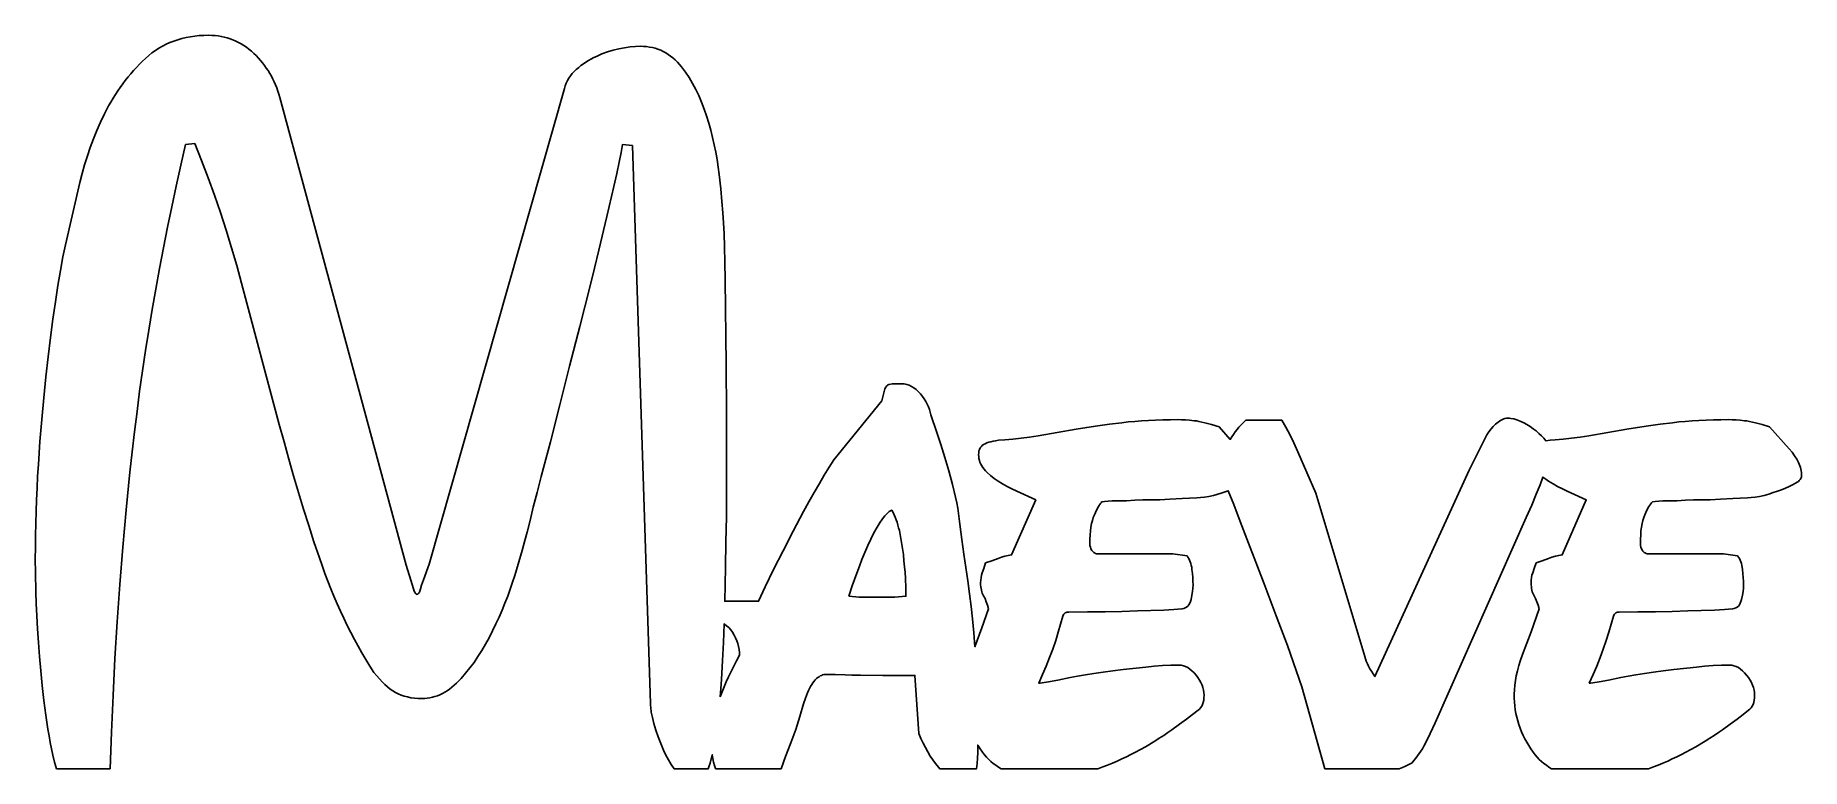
# Model space of a CAD drawing. Extents: x 32 to 182, y 23 to 85.
import ezdxf

# ---------------------------------------------------------------- set-up
doc = ezdxf.new("R2010")
doc.units = 0
doc.layers.add('CAMADA_1', color=18, linetype='CONTINUOUS')

msp = doc.modelspace()

# ---------------------------------------------------------------- linework, layer by layer
at = {"layer": 'CAMADA_1'}
for points in [[(34.13, 22.68), (33.98, 23.24), (33.84, 23.83), (33.72, 24.35), (33.61, 24.89), (33.51, 25.45), (33.41, 26.02), (33.23, 27.2), (33.07, 28.44), (32.93, 29.7), (32.81, 30.94), (32.7, 32.15), (32.61, 33.35), (32.53, 34.51), (32.47, 35.6), (32.43, 36.64), (32.4, 37.63), (32.36, 39.27), (32.35, 40.38), (32.36, 41.39), (32.37, 42.4), (32.39, 43.41), (32.42, 44.41), (32.45, 45.41), (32.5, 46.4), (32.55, 47.39), (32.61, 48.38), (32.74, 50.32), (32.89, 52.2), (33.06, 54.02), (33.24, 55.79), (33.44, 57.48), (33.63, 59.11), (33.84, 60.66), (34.05, 62.14), (34.26, 63.52), (34.47, 64.78), (34.68, 65.93), (34.89, 66.96), (36.12, 72.21), (36.31, 72.97), (36.52, 73.72), (36.75, 74.46), (37, 75.18), (37.27, 75.91), (37.56, 76.62), (37.87, 77.32), (38.2, 78.01), (38.37, 78.35), (38.55, 78.69), (38.73, 79.01), (38.92, 79.34), (39.12, 79.65), (39.32, 79.96), (39.53, 80.26), (39.74, 80.56), (39.96, 80.85), (40.19, 81.14), (40.42, 81.41), (40.66, 81.69), (40.9, 81.95), (41.15, 82.21), (41.41, 82.46), (41.67, 82.71), (41.94, 82.95), (42.21, 83.17), (42.5, 83.37), (42.79, 83.56), (43.1, 83.74), (43.41, 83.9), (43.73, 84.04), (44.06, 84.17), (44.4, 84.28), (44.74, 84.38), (45.1, 84.47), (45.46, 84.53), (45.83, 84.59), (46.21, 84.63), (46.6, 84.65), (47, 84.66), (47.27, 84.65), (47.54, 84.63), (47.81, 84.6), (48.06, 84.56), (48.32, 84.51), (48.57, 84.44), (48.81, 84.36), (49.05, 84.28), (49.29, 84.17), (49.52, 84.06), (49.75, 83.94), (49.97, 83.8), (50.19, 83.65), (50.4, 83.49), (50.61, 83.32), (50.81, 83.13), (51.01, 82.94), (51.2, 82.74), (51.38, 82.54), (51.55, 82.33), (51.72, 82.11), (51.87, 81.89), (52.02, 81.67), (52.17, 81.44), (52.3, 81.2), (52.42, 80.96), (52.54, 80.72), (52.65, 80.47), (52.75, 80.21), (52.85, 79.95), (52.93, 79.68), (53.01, 79.41), (63.68, 39.87), (64.09, 38.61), (64.31, 37.88), (64.38, 37.68), (64.42, 37.6), (64.45, 37.53), (64.49, 37.48), (64.53, 37.44), (64.57, 37.42), (64.61, 37.41), (64.65, 37.42), (64.69, 37.44), (64.73, 37.48), (64.77, 37.53), (64.81, 37.6), (64.84, 37.68), (64.91, 37.88), (65, 38.18), (65.15, 38.63), (65.63, 39.95), (77.06, 80.17), (77.13, 80.4), (77.21, 80.62), (77.32, 80.83), (77.44, 81.04), (77.57, 81.23), (77.72, 81.42), (77.89, 81.6), (78.07, 81.78), (78.27, 81.94), (78.46, 82.1), (78.67, 82.25), (78.88, 82.39), (79.09, 82.53), (79.31, 82.65), (79.54, 82.77), (79.77, 82.88), (80.23, 83.08), (80.71, 83.25), (81.19, 83.39), (81.67, 83.51), (82.15, 83.61), (82.61, 83.67), (83.06, 83.71), (83.49, 83.73), (83.75, 83.72), (84.01, 83.7), (84.26, 83.66), (84.5, 83.62), (84.74, 83.56), (84.97, 83.48), (85.2, 83.39), (85.42, 83.29), (85.63, 83.18), (85.84, 83.05), (86.04, 82.9), (86.24, 82.75), (86.43, 82.58), (86.61, 82.4), (86.79, 82.2), (86.96, 81.99), (87.29, 81.55), (87.6, 81.08), (87.89, 80.59), (88.17, 80.08), (88.42, 79.56), (88.66, 79.01), (88.88, 78.43), (89.08, 77.84), (89.26, 77.24), (89.43, 76.63), (89.58, 76.01), (89.72, 75.4), (89.85, 74.78), (89.96, 74.15), (90.06, 73.52), (90.14, 72.89), (90.27, 71.68), (90.38, 70.6), (90.46, 69.65), (90.52, 68.82), (90.56, 67.89), (90.59, 66.77), (90.62, 65.48), (90.64, 64), (90.73, 56.84), (90.76, 52.72), (90.77, 48.38), (90.77, 46.17), (90.75, 43.99), (90.72, 41.83), (90.69, 39.7), (90.65, 38.25), (90.62, 36.83), (90.68, 36.83), (93.47, 36.83), (94.04, 38.05), (94.74, 39.5), (95.54, 41.09), (96.39, 42.76), (97.28, 44.42), (97.73, 45.22), (98.17, 46.02), (98.61, 46.77), (99.03, 47.49), (99.43, 48.15), (99.82, 48.77), (103.89, 53.76), (104.14, 54.78), (104.23, 54.93), (104.32, 55.04), (104.37, 55.09), (104.42, 55.12), (104.47, 55.14), (104.52, 55.16), (104.76, 55.19), (105.07, 55.2), (105.58, 55.2), (105.79, 55.19), (106, 55.15), (106.2, 55.08), (106.39, 54.99), (106.59, 54.87), (106.78, 54.73), (106.96, 54.55), (107.15, 54.35), (107.32, 54.14), (107.47, 53.93), (107.61, 53.71), (107.73, 53.49), (107.83, 53.26), (107.92, 53.04), (107.98, 52.81), (108.03, 52.58), (108.54, 51.1), (108.88, 50.08), (109.22, 48.98), (109.55, 47.84), (109.86, 46.69), (110.12, 45.62), (110.23, 45.15), (110.32, 44.7), (110.49, 43.34), (110.66, 42.05), (110.83, 40.82), (111, 39.67), (111.16, 38.55), (111.31, 37.46), (111.43, 36.4), (111.55, 35.35), (111.66, 34.16), (111.76, 32.98), (112.35, 34.57), (112.91, 36.18), (112.82, 36.5), (112.72, 36.79), (112.61, 37.05), (112.49, 37.28), (112.43, 37.39), (112.38, 37.5), (112.34, 37.63), (112.3, 37.76), (112.27, 37.9), (112.25, 38.05), (112.24, 38.21), (112.24, 38.38), (112.25, 38.62), (112.27, 38.84), (112.31, 39.04), (112.36, 39.22), (112.5, 39.6), (112.66, 40.07), (113.18, 40.25), (113.72, 40.45), (114, 40.55), (114.28, 40.63), (114.57, 40.7), (114.86, 40.75), (116.89, 45.4), (115.29, 46.12), (114.87, 46.32), (114.47, 46.53), (114.09, 46.74), (113.72, 46.97), (113.37, 47.21), (113.06, 47.46), (112.78, 47.72), (112.65, 47.85), (112.53, 47.99), (112.42, 48.13), (112.33, 48.27), (112.25, 48.42), (112.18, 48.57), (112.13, 48.72), (112.1, 48.88), (112.08, 49.05), (112.07, 49.21), (112.08, 49.38), (112.1, 49.53), (112.15, 49.66), (112.21, 49.79), (112.28, 49.89), (112.38, 49.99), (112.49, 50.07), (112.62, 50.14), (112.76, 50.21), (112.93, 50.26), (113.11, 50.31), (113.31, 50.36), (113.52, 50.4), (113.75, 50.43), (114.27, 50.48), (114.95, 50.54), (115.66, 50.61), (116.37, 50.71), (117.11, 50.82), (120.32, 51.37), (121.21, 51.52), (122.15, 51.66), (123.14, 51.79), (124.17, 51.92), (124.71, 51.98), (125.26, 52.03), (125.83, 52.08), (126.42, 52.11), (127.02, 52.14), (127.64, 52.16), (128.27, 52.17), (128.92, 52.18), (129.22, 52.17), (129.55, 52.16), (129.9, 52.13), (130.27, 52.09), (130.47, 52.07), (130.69, 52.03), (131.18, 51.92), (131.75, 51.77), (132.39, 51.58), (133.34, 50.5), (133.47, 50.72), (133.6, 50.93), (133.75, 51.14), (133.91, 51.35), (134.07, 51.55), (134.25, 51.75), (134.44, 51.94), (134.64, 52.13), (137.69, 52.13), (138.03, 51.55), (138.37, 50.91), (138.71, 50.22), (139.04, 49.46), (140.57, 45.95), (144.72, 32.15), (144.77, 31.96), (144.83, 31.76), (144.92, 31.55), (145.01, 31.35), (145.13, 31.13), (145.26, 30.91), (145.4, 30.69), (145.56, 30.46), (153.52, 47.9), (154.88, 50.61), (155.03, 50.89), (155.19, 51.15), (155.37, 51.39), (155.55, 51.6), (155.75, 51.79), (155.96, 51.96), (156.17, 52.1), (156.4, 52.22), (156.46, 52.25), (156.55, 52.28), (156.67, 52.29), (156.82, 52.3), (156.93, 52.3), (157.05, 52.28), (157.29, 52.24), (157.55, 52.16), (157.84, 52.05), (158.13, 51.91), (158.41, 51.76), (158.68, 51.59), (158.94, 51.41), (159.19, 51.22), (159.42, 51.02), (159.63, 50.82), (159.83, 50.61), (159.92, 50.5), (160, 50.39), (160.38, 50.44), (160.79, 50.48), (161.48, 50.54), (162.18, 50.61), (162.9, 50.71), (163.63, 50.82), (166.85, 51.37), (167.74, 51.52), (168.68, 51.66), (169.67, 51.79), (170.7, 51.92), (171.24, 51.98), (171.79, 52.03), (172.36, 52.08), (172.94, 52.11), (173.54, 52.14), (174.16, 52.16), (174.79, 52.17), (175.44, 52.18), (175.75, 52.17), (176.08, 52.16), (176.43, 52.13), (176.8, 52.09), (177, 52.07), (177.21, 52.03), (177.71, 51.92), (178.27, 51.77), (178.91, 51.58), (180.56, 49.72), (180.81, 49.43), (181.03, 49.13), (181.21, 48.84), (181.36, 48.56), (181.47, 48.27), (181.52, 48.13), (181.56, 47.99), (181.58, 47.85), (181.61, 47.71), (181.62, 47.57), (181.62, 47.44), (181.61, 47.35), (181.59, 47.27), (181.55, 47.19), (181.5, 47.11), (181.42, 47.03), (181.34, 46.95), (181.23, 46.88), (181.11, 46.8), (180.85, 46.66), (180.56, 46.52), (180.26, 46.38), (179.93, 46.25), (179.58, 46.13), (179.22, 46.01), (178.84, 45.89), (178.45, 45.78), (178.06, 45.69), (177.7, 45.63), (177.36, 45.59), (177.05, 45.57), (175.8, 45.5), (174.76, 45.45), (173.9, 45.41), (173.16, 45.4), (172.48, 45.39), (171.8, 45.36), (171.08, 45.33), (170.28, 45.32), (169.88, 45.31), (169.54, 45.3), (169.25, 45.27), (169.01, 45.23), (168.94, 45.16), (168.87, 45.07), (168.72, 44.83), (168.55, 44.52), (168.37, 44.13), (168.28, 43.91), (168.21, 43.66), (168.14, 43.39), (168.09, 43.1), (168.04, 42.78), (168.02, 42.44), (168, 42.07), (167.99, 41.68), (168, 41.55), (168.03, 41.41), (168.09, 41.27), (168.16, 41.13), (168.21, 41.06), (168.26, 41), (168.32, 40.95), (168.39, 40.91), (168.47, 40.87), (168.56, 40.85), (168.65, 40.84), (168.75, 40.83), (175.02, 40.83), (176.2, 40.66), (176.28, 40.55), (176.36, 40.43), (176.42, 40.3), (176.48, 40.17), (176.53, 40.02), (176.57, 39.86), (176.6, 39.7), (176.63, 39.52), (176.66, 39.17), (176.69, 38.83), (176.71, 38.51), (176.71, 38.21), (176.7, 37.94), (176.67, 37.65), (176.62, 37.33), (176.54, 36.98), (176.49, 36.81), (176.43, 36.66), (176.36, 36.53), (176.27, 36.42), (176.17, 36.33), (176.05, 36.26), (175.92, 36.21), (175.78, 36.18), (175.1, 36.13), (174.25, 36.09), (172.01, 36.01), (170.68, 35.97), (169.27, 35.94), (167.78, 35.93), (166.21, 35.92), (166.13, 35.92), (166.05, 35.9), (165.98, 35.87), (165.92, 35.84), (165.86, 35.79), (165.8, 35.73), (165.75, 35.66), (165.71, 35.58), (165.53, 34.9), (165.32, 34.21), (165.1, 33.5), (164.86, 32.79), (164.59, 32.07), (164.31, 31.35), (164, 30.63), (163.67, 29.91), (163.79, 29.92), (163.97, 29.94), (164.51, 30.03), (165.3, 30.17), (166.34, 30.38), (166.95, 30.49), (167.61, 30.61), (168.33, 30.72), (169.1, 30.83), (169.93, 30.94), (170.81, 31.05), (172.73, 31.27), (173.42, 31.34), (174.13, 31.39), (174.84, 31.42), (175.53, 31.43), (175.72, 31.42), (175.9, 31.38), (176.09, 31.32), (176.27, 31.22), (176.45, 31.1), (176.62, 30.96), (176.8, 30.79), (176.97, 30.59), (177.12, 30.38), (177.26, 30.16), (177.38, 29.95), (177.47, 29.74), (177.55, 29.53), (177.6, 29.32), (177.63, 29.11), (177.64, 28.89), (177.64, 28.67), (177.61, 28.47), (177.57, 28.28), (177.52, 28.11), (177.44, 27.96), (177.36, 27.83), (177.25, 27.72), (177.13, 27.62), (176.68, 27.27), (176.16, 26.87), (175.58, 26.44), (174.93, 25.97), (174.59, 25.73), (174.23, 25.49), (173.86, 25.25), (173.48, 25.01), (172.69, 24.54), (171.84, 24.07), (171.47, 23.87), (171.08, 23.68), (170.69, 23.5), (170.3, 23.32), (169.9, 23.15), (169.5, 22.99), (169.09, 22.83), (168.68, 22.68), (160.49, 22.68), (160.26, 22.82), (160.05, 22.97), (159.84, 23.12), (159.64, 23.29), (159.45, 23.47), (159.27, 23.66), (159.09, 23.86), (158.93, 24.07), (158.74, 24.35), (158.56, 24.63), (158.39, 24.91), (158.23, 25.2), (158.08, 25.49), (157.95, 25.79), (157.83, 26.09), (157.73, 26.4), (157.63, 26.71), (157.55, 27.02), (157.48, 27.34), (157.42, 27.66), (157.38, 27.98), (157.35, 28.31), (157.33, 28.64), (157.32, 28.98), (157.34, 29.35), (157.37, 29.73), (157.43, 30.12), (157.5, 30.53), (157.6, 30.96), (157.73, 31.4), (157.87, 31.85), (158.04, 32.32), (158.75, 34.24), (159.44, 36.18), (159.35, 36.5), (159.25, 36.79), (159.14, 37.05), (159.02, 37.28), (158.96, 37.39), (158.91, 37.5), (158.86, 37.63), (158.83, 37.76), (158.8, 37.9), (158.78, 38.05), (158.77, 38.21), (158.76, 38.38), (158.77, 38.62), (158.79, 38.84), (158.83, 39.04), (158.89, 39.22), (159.03, 39.6), (159.19, 40.07), (159.7, 40.25), (160.24, 40.45), (160.52, 40.55), (160.81, 40.63), (161.09, 40.7), (161.39, 40.75), (163.42, 45.4), (161.81, 46.12), (161.4, 46.32), (161, 46.53), (160.61, 46.74), (160.24, 46.97), (159.99, 47.14), (159.76, 47.32), (159.51, 46.66), (159.19, 45.88), (158.81, 44.96), (158.35, 43.92), (150.64, 26.56), (150.22, 25.65), (149.8, 24.78), (149.69, 24.57), (149.57, 24.37), (149.44, 24.16), (149.31, 23.96), (149.17, 23.76), (149.02, 23.56), (148.86, 23.37), (148.7, 23.18), (148.42, 23.03), (148.15, 22.9), (147.88, 22.79), (147.62, 22.68), (141.33, 22.68), (139.38, 29.61), (138.91, 30.99), (138.16, 33.08), (137.22, 35.61), (136.21, 38.29), (134.18, 43.58), (133.63, 45), (133.16, 46.17), (132.57, 45.97), (131.92, 45.78), (131.53, 45.69), (131.17, 45.63), (130.83, 45.59), (130.52, 45.57), (129.28, 45.5), (128.24, 45.45), (127.37, 45.41), (126.63, 45.4), (125.95, 45.39), (125.28, 45.36), (124.56, 45.33), (123.75, 45.32), (123.35, 45.31), (123.01, 45.3), (122.72, 45.27), (122.48, 45.23), (122.42, 45.16), (122.35, 45.07), (122.2, 44.83), (122.03, 44.52), (121.85, 44.13), (121.76, 43.91), (121.68, 43.66), (121.61, 43.39), (121.56, 43.1), (121.52, 42.78), (121.49, 42.44), (121.47, 42.07), (121.47, 41.68), (121.48, 41.55), (121.51, 41.41), (121.56, 41.27), (121.63, 41.13), (121.68, 41.06), (121.74, 41), (121.8, 40.95), (121.87, 40.91), (121.95, 40.87), (122.03, 40.85), (122.13, 40.84), (122.23, 40.83), (128.49, 40.83), (129.68, 40.66), (129.76, 40.55), (129.83, 40.43), (129.9, 40.3), (129.95, 40.17), (130, 40.02), (130.04, 39.86), (130.08, 39.7), (130.1, 39.52), (130.14, 39.17), (130.16, 38.83), (130.18, 38.51), (130.19, 38.21), (130.18, 37.94), (130.14, 37.65), (130.09, 37.33), (130.02, 36.98), (129.97, 36.81), (129.91, 36.66), (129.83, 36.53), (129.74, 36.42), (129.64, 36.33), (129.52, 36.26), (129.4, 36.21), (129.25, 36.18), (128.57, 36.13), (127.72, 36.09), (125.49, 36.01), (124.16, 35.97), (122.75, 35.94), (121.26, 35.93), (119.69, 35.92), (119.61, 35.92), (119.53, 35.9), (119.46, 35.87), (119.39, 35.84), (119.33, 35.79), (119.27, 35.73), (119.22, 35.66), (119.18, 35.58), (119, 34.9), (118.8, 34.21), (118.58, 33.5), (118.33, 32.79), (118.07, 32.07), (117.78, 31.35), (117.48, 30.63), (117.15, 29.91), (117.26, 29.92), (117.44, 29.94), (117.98, 30.03), (118.77, 30.17), (119.81, 30.38), (120.42, 30.49), (121.09, 30.61), (121.8, 30.72), (122.58, 30.83), (123.4, 30.94), (124.28, 31.05), (126.21, 31.27), (126.89, 31.34), (127.6, 31.39), (128.31, 31.42), (129, 31.43), (129.19, 31.42), (129.38, 31.38), (129.56, 31.32), (129.74, 31.22), (129.92, 31.1), (130.1, 30.96), (130.27, 30.79), (130.44, 30.59), (130.6, 30.38), (130.74, 30.16), (130.85, 29.95), (130.95, 29.74), (131.02, 29.53), (131.07, 29.32), (131.11, 29.11), (131.12, 28.89), (131.11, 28.67), (131.09, 28.47), (131.05, 28.28), (130.99, 28.11), (130.92, 27.96), (130.83, 27.83), (130.73, 27.72), (130.61, 27.62), (130.15, 27.27), (129.64, 26.87), (129.05, 26.44), (128.41, 25.97), (128.06, 25.73), (127.71, 25.49), (127.34, 25.25), (126.96, 25.01), (126.16, 24.54), (125.32, 24.07), (124.94, 23.87), (124.56, 23.68), (124.17, 23.5), (123.77, 23.32), (123.38, 23.15), (122.97, 22.99), (122.57, 22.83), (122.15, 22.68), (113.97, 22.68), (113.74, 22.82), (113.52, 22.97), (113.31, 23.12), (113.11, 23.29), (112.92, 23.47), (112.74, 23.66), (112.57, 23.86), (112.41, 24.07), (112.2, 24.37), (112, 24.68), (111.99, 24.06), (111.97, 23.58), (111.94, 23.12), (111.89, 22.68), (108.79, 22.68), (108.67, 22.82), (108.43, 23.11), (108.2, 23.42), (107.98, 23.75), (107.77, 24.1), (107.57, 24.46), (107.38, 24.84), (107.19, 25.24), (107.02, 25.65), (106.68, 30.56), (103.97, 30.56), (102.08, 30.58), (101.36, 30.59), (100.8, 30.61), (99.94, 30.64), (99.31, 30.65), (99.12, 30.64), (98.98, 30.63), (98.87, 30.6), (98.83, 30.58), (98.81, 30.56), (98.69, 30.52), (98.58, 30.45), (98.47, 30.38), (98.36, 30.29), (98.26, 30.18), (98.16, 30.07), (98.06, 29.94), (97.96, 29.79), (97.87, 29.63), (97.77, 29.46), (97.69, 29.28), (97.6, 29.08), (97.44, 28.64), (97.28, 28.15), (96.97, 27.1), (96.61, 26), (96.2, 24.87), (95.76, 23.71), (95.37, 22.68), (89.84, 22.68), (89.83, 22.69), (89.74, 22.96), (89.67, 23.24), (89.61, 23.55), (89.56, 23.86), (89.47, 23.51), (89.37, 23.15), (89.3, 22.91), (89.22, 22.68), (86.33, 22.68), (86.09, 23.04), (85.85, 23.42), (85.64, 23.83), (85.44, 24.25), (85.2, 24.82), (84.98, 25.38), (84.79, 25.94), (84.63, 26.49), (84.5, 27.01), (84.41, 27.47), (84.36, 27.86), (84.34, 28.03), (84.34, 28.19), (82.81, 75.34), (81.97, 75.43), (81.86, 74.76), (81.7, 73.95), (81.5, 72.98), (81.25, 71.87), (80.65, 69.34), (79.98, 66.5), (79.61, 64.97), (79.22, 63.38), (78.37, 60.06), (77.5, 56.69), (76.68, 53.42), (75.88, 50.29), (75.11, 47.36), (74.75, 46.01), (74.43, 44.77), (74.16, 43.66), (73.92, 42.66), (73.73, 41.96), (73.49, 41.12), (72.87, 39.02), (72.68, 38.43), (72.48, 37.84), (72.27, 37.25), (72.04, 36.66), (71.8, 36.08), (71.55, 35.49), (71.28, 34.91), (71, 34.32), (70.71, 33.75), (70.41, 33.2), (70.09, 32.67), (69.76, 32.15), (69.43, 31.66), (69.07, 31.19), (68.71, 30.74), (68.34, 30.3), (68.14, 30.1), (67.95, 29.91), (67.76, 29.73), (67.56, 29.56), (67.36, 29.41), (67.16, 29.27), (66.95, 29.15), (66.75, 29.03), (66.54, 28.93), (66.33, 28.85), (66.12, 28.77), (65.91, 28.72), (65.69, 28.67), (65.47, 28.64), (65.26, 28.62), (65.03, 28.61), (64.7, 28.62), (64.39, 28.64), (64.08, 28.68), (63.8, 28.74), (63.52, 28.81), (63.26, 28.9), (63.02, 29), (62.79, 29.12), (62.57, 29.26), (62.34, 29.41), (62.12, 29.59), (61.89, 29.79), (61.66, 30.02), (61.43, 30.26), (61.2, 30.53), (60.97, 30.81), (60.62, 31.35), (60.29, 31.91), (59.96, 32.47), (59.63, 33.04), (59.32, 33.61), (59.01, 34.2), (58.71, 34.79), (58.42, 35.39), (58.14, 36), (57.86, 36.62), (57.59, 37.25), (57.33, 37.88), (57.07, 38.53), (56.83, 39.18), (56.59, 39.84), (56.36, 40.5), (55.9, 41.86), (55.46, 43.22), (55.03, 44.61), (54.6, 46.01), (54.18, 47.42), (53.77, 48.85), (53.37, 50.3), (52.97, 51.76), (49.79, 63.7), (49.38, 65.21), (48.94, 66.71), (48.48, 68.2), (48, 69.68), (47.49, 71.15), (46.95, 72.62), (46.4, 74.07), (45.82, 75.51), (45.05, 75.43), (44.65, 73.67), (44.26, 71.92), (43.88, 70.17), (43.52, 68.43), (43.18, 66.69), (42.84, 64.95), (42.53, 63.21), (42.23, 61.48), (41.94, 59.75), (41.67, 58.03), (41.41, 56.3), (41.17, 54.59), (40.95, 52.87), (40.73, 51.16), (40.54, 49.45), (40.35, 47.74), (40.04, 44.56), (39.76, 41.4), (39.5, 38.24), (39.28, 35.1), (39.08, 31.98), (38.92, 28.86), (38.78, 25.77), (38.67, 22.68)], [(101.09, 37.25), (101.39, 37.22), (101.69, 37.19), (101.98, 37.17), (102.28, 37.17), (104.65, 37.17), (104.98, 37.17), (105.3, 37.19), (105.62, 37.22), (105.92, 37.25), (105.91, 37.93), (105.88, 38.78), (105.85, 39.25), (105.81, 39.74), (105.76, 40.25), (105.71, 40.77), (105.64, 41.29), (105.56, 41.8), (105.47, 42.31), (105.37, 42.8), (105.31, 43.04), (105.25, 43.27), (105.18, 43.5), (105.1, 43.72), (105.02, 43.93), (104.93, 44.14), (104.84, 44.34), (104.73, 44.53), (104.63, 44.48), (104.51, 44.41), (104.4, 44.31), (104.28, 44.2), (104.15, 44.06), (104.03, 43.9), (103.9, 43.72), (103.76, 43.52), (103.49, 43.08), (103.22, 42.6), (102.96, 42.08), (102.7, 41.53), (102.45, 40.95), (102.21, 40.37), (101.99, 39.79), (101.77, 39.2), (101.39, 38.12)], [(90.24, 28.75), (90.29, 29.47), (90.35, 30.22), (90.43, 31.83), (90.5, 33.34), (90.56, 34.91), (90.77, 34.76), (90.95, 34.6), (91.12, 34.41), (91.27, 34.21), (91.41, 33.97), (91.53, 33.73), (91.63, 33.49), (91.72, 33.25), (91.78, 33.01), (91.83, 32.76), (91.86, 32.51), (91.86, 32.26), (91.61, 31.79), (91.37, 31.34), (91.15, 30.89), (90.93, 30.45), (90.74, 30.01), (90.56, 29.59), (90.39, 29.17)]]:
    msp.add_lwpolyline(points, close=True, dxfattribs=at)

doc.saveas('drawing.dxf')
